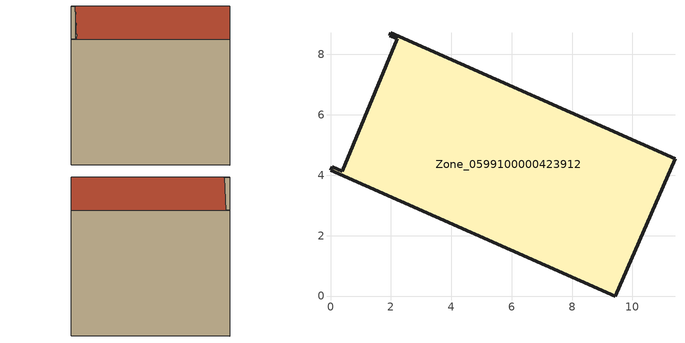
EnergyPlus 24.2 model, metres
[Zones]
Zone_0599100000423912
 floor ground (C_G): 0,4.16 0.05,4.28 0.38,4.13 2.21,8.51 1.96,8.62 2,8.71 11.41,4.55 9.43,0 z0
 wall outside (C_F): 2,8.71 1.96,8.62 2.21,8.51 0.38,4.13 0.05,4.28 0,4.16 9.43,0 11.41,4.55 2,8.71 z0:9.04
 roof outside (C_R): 0.05,4.28 0,4.16 9.43,0 11.41,4.55 2,8.71 1.96,8.62 2.21,8.51 0.38,4.13 z9.04
[BUILDING]
Pand.0599100000423912: North Axis=0; Terrain=City; Loads Convergence Tolerance Value=0.04; Temperature Convergence Tolerance Value=0.4; Solar Distribution=FullExterior; Maximum Number of Warmup Days=25; Minimum Number of Warmup Days=1
[Site:Location]
Rotterdam.The.Hague.AP_ZH_NLD Design_Conditions: Latitude=51.96; Longitude=4.45; Time Zone=1; Elevation=-4.5
[SITE:GROUNDTEMPERATURE:BUILDINGSURFACE]
18, 18, 18, 18, 18, 18, 18, 18, 18, 18, 18, 18
[MATERIAL] Thermal Absorptance=0.9; Solar Absorptance=0.7; Visible Absorptance=0.7
Name | Roughness | Thickness | Conductivity | Density | Specific Heat
G.TI.1992-2005 | MediumSmooth | 0.15 | 0.06 | 540 | 1210
F.TI.1992-2005 | Rough | 0.3 | 0.12 | 1920 | 840
R.TI.1992-2005 | MediumRough | 0.2 | 0.08 | 1500 | 1000
[CONSTRUCTION]
C_G: G.TI.1992-2005
C_F: F.TI.1992-2005
C_R: R.TI.1992-2005
[ZONE]
Zone_0599100000423912: Type=1; Multiplier=1; Ceiling Height=Autocalculate; Volume=Autocalculate; Floor Area=autocalculate; Part of Total Floor Area=Yes
[ZONEINFILTRATION:DESIGNFLOWRATE]
Infil_Zone_0599100000423912: Zone or ZoneList or Space or SpaceList=Zone_0599100000423912; Schedule=AlwaysOn; Design Flow Rate Calculation Method=Flow/Area; Flow Rate per Floor Area=0.0015; Constant Term Coefficient=1; Temperature Term Coefficient=0; Velocity Term Coefficient=0; Velocity Squared Term Coefficient=0
[HVACTEMPLATE:ZONE:IDEALLOADSAIRSYSTEM]
Zone_0599100000423912: Maximum Heating Supply Air Temperature=50; Minimum Cooling Supply Air Temperature=13; Maximum Heating Supply Air Humidity Ratio=0.0156; Minimum Cooling Supply Air Humidity Ratio=0.0077; Heating Limit=NoLimit; Cooling Limit=NoLimit; Dehumidification Control Type=ConstantSensibleHeatRatio; Cooling Sensible Heat Ratio=0.7; Dehumidification Setpoint=60; Humidification Control Type=None; Humidification Setpoint=30; Outdoor Air Method=None; Outdoor Air Flow Rate per Person=0.00944; Outdoor Air Flow Rate per Zone Floor Area=0; Outdoor Air Flow Rate per Zone=0; Demand Controlled Ventilation Type=None; Outdoor Air Economizer Type=NoEconomizer; Heat Recovery Type=None; Sensible Heat Recovery Effectiveness=0.7; Latent Heat Recovery Effectiveness=0.65
[ZONECONTROL:THERMOSTAT]
ThermostatControl_Zone_0599100000423912: Zone or ZoneList=Zone_0599100000423912; Control Type Schedule=DualSetpointControlType; Control 1=Thermostat_Zone_0599100000423912; Temperature Difference Between Cutout And Setpoint=0
[THERMOSTATSETPOINT:DUALSETPOINT]
Thermostat_Zone_0599100000423912: Heating Setpoint Temperature Schedule=HeatingSetpoint_Zone_0599100000423912; Cooling Setpoint Temperature Schedule=CoolingSetpoint_Zone_0599100000423912
[SCHEDULE:COMPACT]
HeatingSetpoint_Zone_0599100000423912: Through: 12/31, For: AllDays, Until: 24:00, 21
CoolingSetpoint_Zone_0599100000423912: Through: 12/31, For: AllDays, Until: 24:00, 24
DualSetpointControlType: Through: 12/31, For: AllDays, Until: 24:00, 4
AlwaysOn: Through: 12/31, For: AllDays, Until: 24:00, 1
